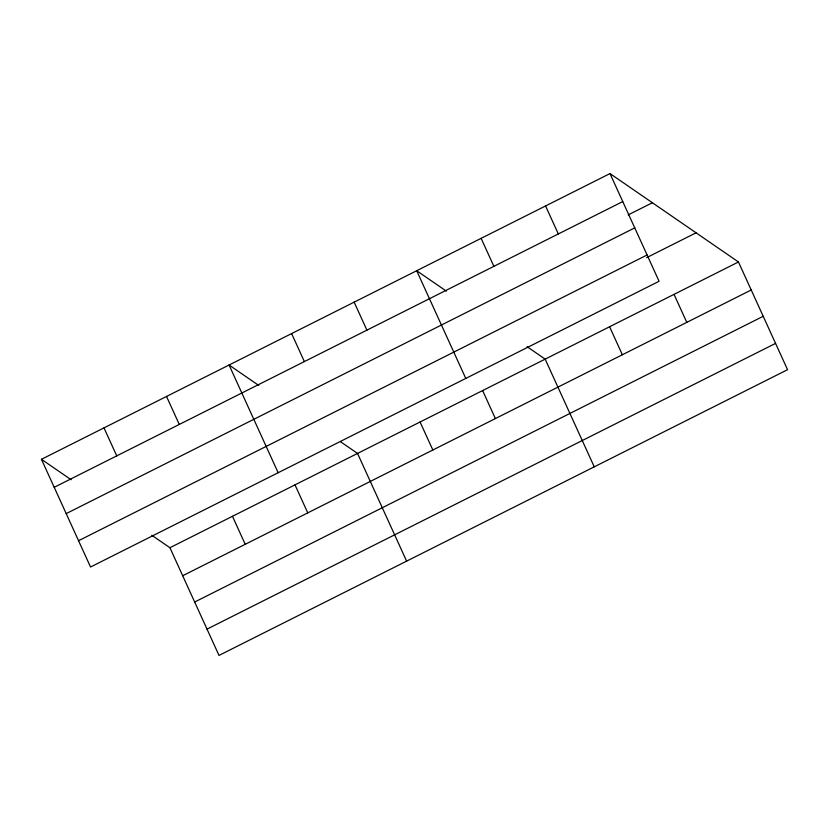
<?xml version="1.0" encoding="UTF-8"?>
<svg xmlns="http://www.w3.org/2000/svg" width="829" height="829" viewBox="0 0 829 829"><rect width="100%" height="100%" fill="white"/><g stroke="black" fill="none" stroke-linecap="round" stroke-linejoin="round"><path stroke-width="1.24" d="M609.999 173.572L659.076 281.28L90.537 567.015L41.45 459.307L609.999 173.572L738.463 261.985L787.55 369.693L219.001 655.428L169.924 547.72L151.904 535.327M54.206 487.307L622.755 201.571M628.227 214.887L652.392 202.742M66.196 513.607L634.745 227.871M78.548 540.715L647.097 254.969M646.589 257.674L696.07 232.804M169.924 547.72L738.463 261.985M182.681 575.73L751.229 289.984M194.67 602.03L763.208 316.295M207.022 629.128L775.561 343.393M446.365 291.145L416.686 270.72L465.774 378.428M527.14 346.74L545.161 359.133L594.248 466.841M258.741 385.433L229.073 365.009L278.15 472.717M340.584 441.764L357.537 453.432L406.624 561.14M41.45 459.307L71.128 479.732M674.029 294.368L686.795 322.367M609.595 326.75L622.351 354.75M545.565 205.955L558.321 233.954M481.121 238.337L493.887 266.337M482.623 390.573L495.379 418.572M420.075 422.002L432.842 450.002M354.149 302.15L366.915 330.149M291.611 333.579L304.367 361.579M295 484.861L307.756 512.861M232.462 516.291L245.218 544.29M166.525 396.449L179.292 424.448M103.988 427.878L116.754 455.877"/></g></svg>
